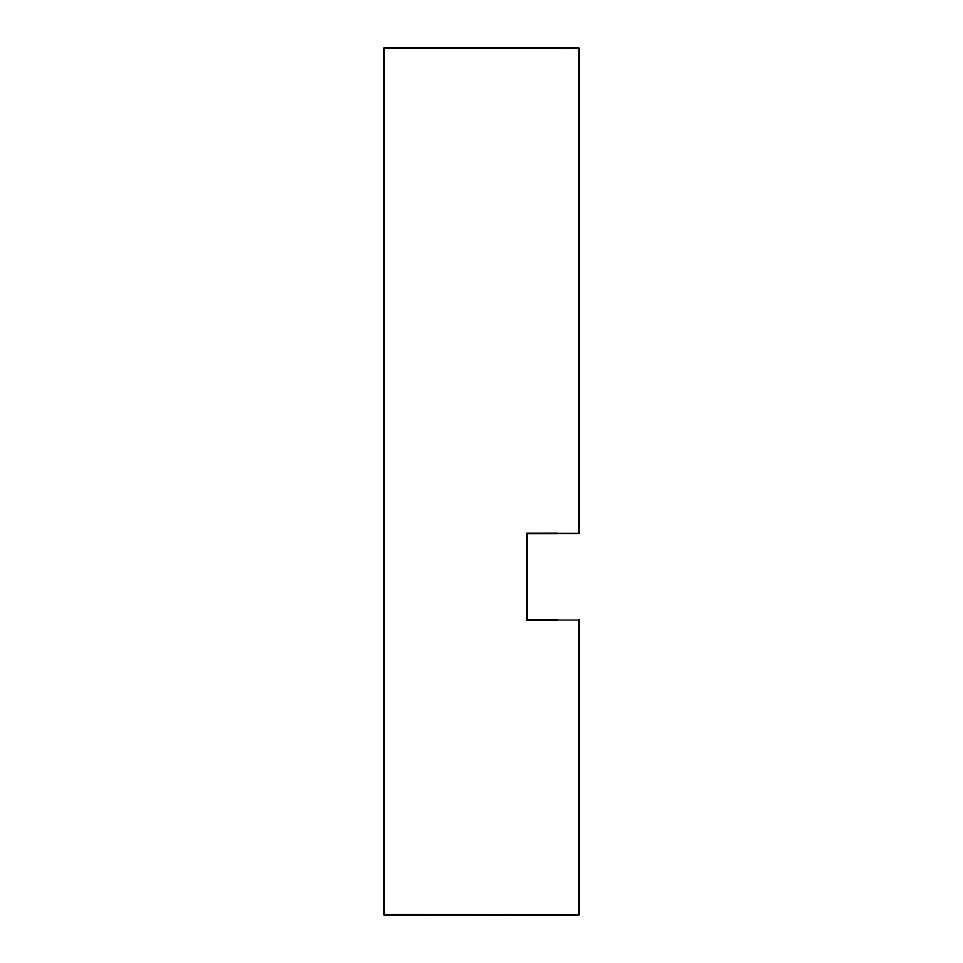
<?xml version="1.0" encoding="UTF-8"?>
<svg xmlns="http://www.w3.org/2000/svg" width="963" height="963" viewBox="0 0 963 963"><rect width="100%" height="100%" fill="white"/><g stroke="black" fill="none" stroke-linecap="round" stroke-linejoin="round"><path stroke-width="1.44" d="M557.457 620.064L527.074 620.112L526.966 533.418L579.028 533.406M578.859 620.064L578.859 914.681L579.028 620.064M578.883 48.174L578.883 533.406L578.859 48.15L383.888 48.15L384.105 914.85L579.064 914.838L579.112 620.064L526.869 620.064L526.869 533.418M527.038 533.454L557.372 533.406M383.888 48.15L579.052 48.319M383.888 914.681L578.968 914.718M505.214 914.669L527.086 914.838L505.419 914.814M384.105 48.439L384.105 914.85"/></g></svg>
